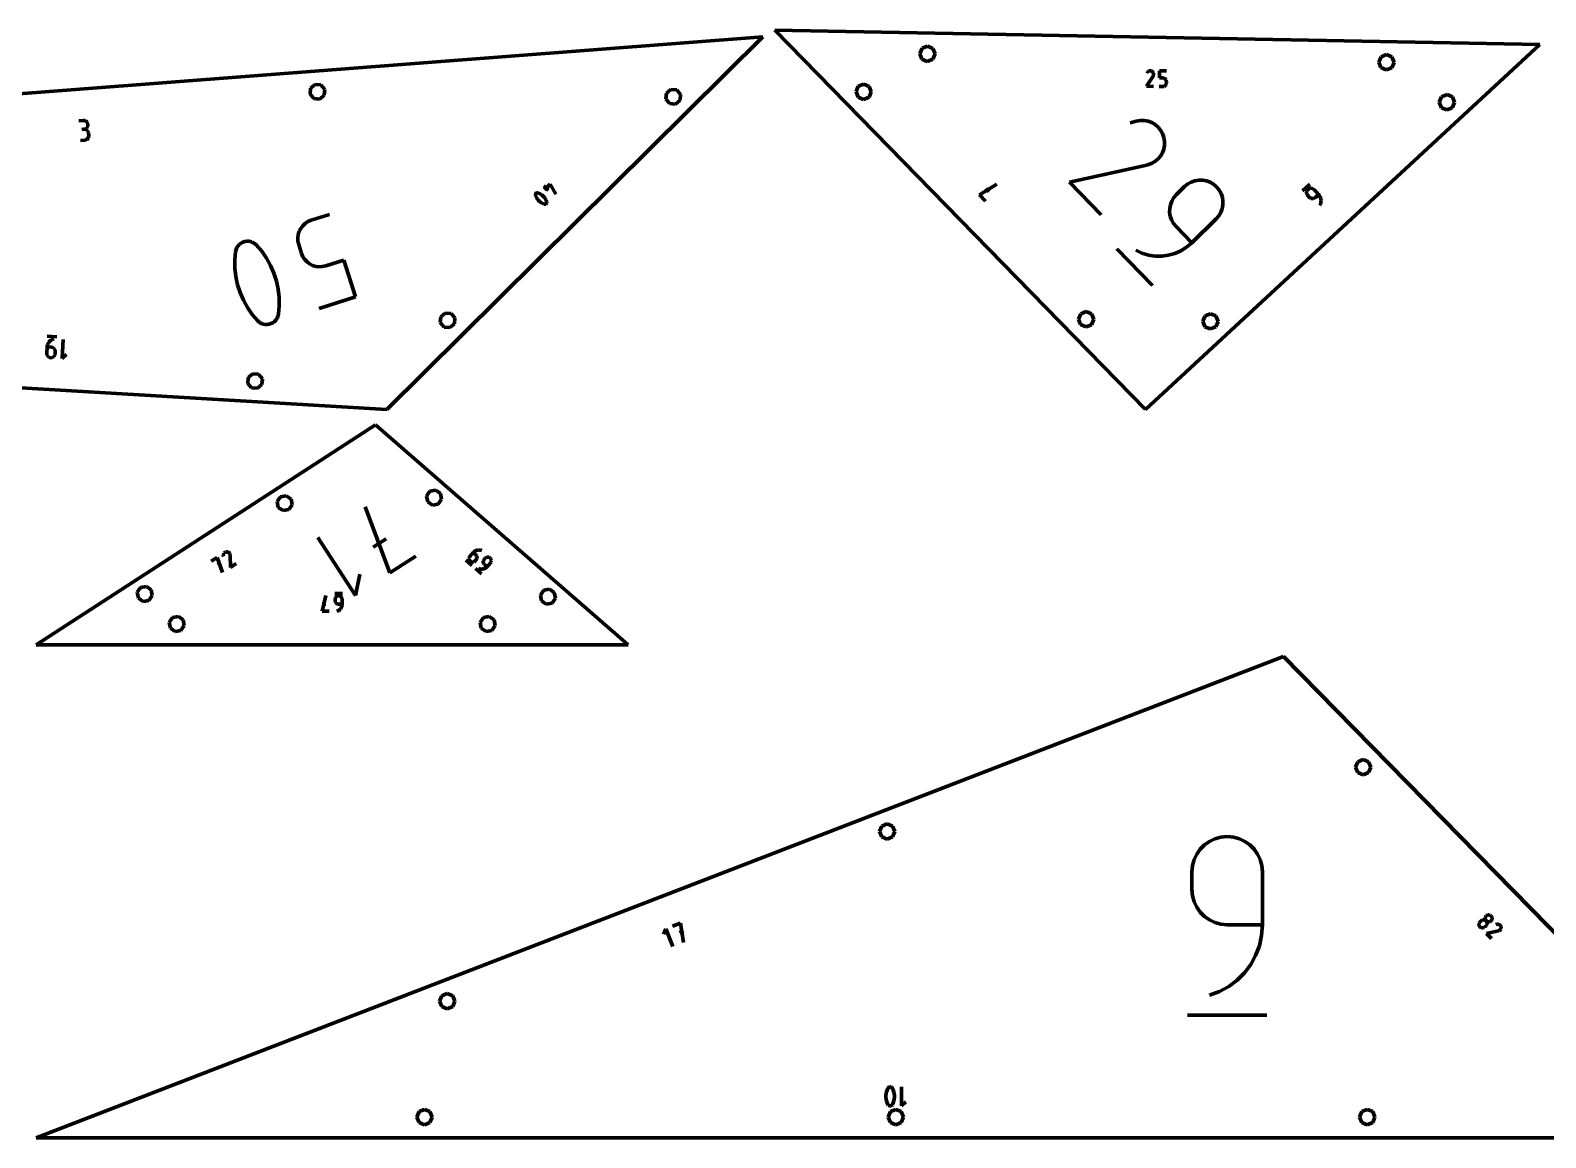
# Model space of a CAD drawing. Header units: inches. Extents: x -100 to 100, y -100 to -26.
# Drawn here: x -77.03 to -60.96, y -75.82 to -64.08 of the extents above; entities that cross this region are included whole.
import ezdxf

# ---------------------------------------------------------------- set-up
doc = ezdxf.new("R2010")
doc.units = ezdxf.units.IN
doc.header["$MEASUREMENT"] = 0
for name, color, linetype, lineweight in [('annotation', 7, 'Continuous', 0), ('boundary', 7, 'Continuous', 0), ('hole', 7, 'Continuous', 0)]:
    doc.layers.add(name, color=color, linetype=linetype, lineweight=lineweight)

msp = doc.modelspace()

# ---------------------------------------------------------------- linework, layer by layer
at = {"layer": 'annotation', "color": 1, "lineweight": 70}
for p, q in [((-65.190166, -64.670602), (-65.119937, -64.562065)), ((-65.182488, -64.522981), (-65.187506, -64.532188)), ((-65.178541, -64.517599), (-65.182488, -64.522981)), ((-65.173843, -64.513132), (-65.178541, -64.517599)), ((-65.168534, -64.509614), (-65.173843, -64.513132)), ((-65.162755, -64.507079), (-65.168534, -64.509614)), ((-65.156648, -64.50556), (-65.162755, -64.507079)), ((-65.150353, -64.505093), (-65.156648, -64.50556)), ((-65.144012, -64.50571), (-65.150353, -64.505093)), ((-65.137765, -64.507446), (-65.144012, -64.50571)), ((-65.131753, -64.510334), (-65.137765, -64.507446)), ((-65.126401, -64.514285), (-65.131753, -64.510334)), ((-65.131753, -64.510334), (-65.131753, -64.510334)), ((-65.121952, -64.518989), (-65.126401, -64.514285)), ((-65.118444, -64.524305), (-65.121952, -64.518989)), ((-65.119937, -64.562065), (-65.119853, -64.561966)), ((-65.119937, -64.562065), (-65.119937, -64.562065)), ((-65.119853, -64.561966), (-65.119773, -64.561865)), ((-65.119773, -64.561865), (-65.119696, -64.561763)), ((-65.119696, -64.561763), (-65.119621, -64.561658)), ((-65.119621, -64.561658), (-65.119548, -64.56155)), ((-65.119548, -64.56155), (-65.119476, -64.561438)), ((-65.119476, -64.561438), (-65.119404, -64.56132)), ((-65.119404, -64.56132), (-65.119333, -64.561197)), ((-65.119333, -64.561197), (-65.119262, -64.561066)), ((-65.119262, -64.561066), (-65.116334, -64.555072)), ((-65.119262, -64.561066), (-65.119262, -64.561066)), ((-65.115915, -64.53009), (-65.118444, -64.524305)), ((-65.116334, -64.555072), (-65.114573, -64.548835)), ((-65.114401, -64.536201), (-65.115915, -64.53009)), ((-65.114573, -64.548835), (-65.113941, -64.542497)), ((-65.113941, -64.542497), (-65.114401, -64.536201)), ((-65.052321, -64.580932), (-65.050954, -64.506925)), ((-65.015417, -64.581613), (-65.052321, -64.580932)), ((-65.050954, -64.506925), (-64.977145, -64.508288)), ((-65.008801, -64.582328), (-65.015417, -64.581613)), ((-65.002593, -64.584151), (-65.008801, -64.582328)), ((-64.996895, -64.586979), (-65.002593, -64.584151)), ((-64.991811, -64.590705), (-64.996895, -64.586979)), ((-64.987443, -64.595226), (-64.991811, -64.590705)), ((-64.983894, -64.600435), (-64.987443, -64.595226)), ((-64.981267, -64.606228), (-64.983894, -64.600435)), ((-64.979666, -64.612501), (-64.981267, -64.606228)), ((-64.979193, -64.619147), (-64.979666, -64.612501)), ((-65.116358, -64.671965), (-65.190166, -64.670602)), ((-65.054024, -64.673115), (-65.017119, -64.673796)), ((-65.017119, -64.673796), (-65.010485, -64.673323)), ((-65.017119, -64.673796), (-65.017119, -64.673796)), ((-65.010485, -64.673323), (-65.004215, -64.671721)), ((-65.004215, -64.671721), (-64.998417, -64.669094)), ((-64.998417, -64.669094), (-64.993197, -64.665543)), ((-64.993197, -64.665543), (-64.988664, -64.661171)), ((-64.988664, -64.661171), (-64.984924, -64.656082)), ((-64.984924, -64.656082), (-64.982084, -64.650377)), ((-64.982084, -64.650377), (-64.980251, -64.644159)), ((-64.980251, -64.644159), (-64.979532, -64.637532)), ((-64.979532, -64.637532), (-64.979193, -64.619147)), ((-64.979193, -64.619147), (-64.979193, -64.619147)), ((-76.468112, -65.033208), (-76.514609, -65.03677)), ((-76.459692, -65.033317), (-76.468112, -65.033208)), ((-76.451658, -65.034877), (-76.459692, -65.033317)), ((-76.444149, -65.037765), (-76.451658, -65.034877)), ((-76.437309, -65.041857), (-76.444149, -65.037765)), ((-76.431277, -65.04703), (-76.437309, -65.041857)), ((-76.426195, -65.053161), (-76.431277, -65.04703)), ((-76.426689, -65.106905), (-76.422602, -65.100055)), ((-76.422204, -65.060128), (-76.426195, -65.053161)), ((-76.422602, -65.100055), (-76.41972, -65.092538)), ((-76.419444, -65.067807), (-76.422204, -65.060128)), ((-76.41972, -65.092538), (-76.418165, -65.084498)), ((-76.418058, -65.076076), (-76.419444, -65.067807)), ((-76.418165, -65.084498), (-76.418058, -65.076076)), ((-76.418058, -65.076076), (-76.418058, -65.076076)), ((-65.298051, -65.03916), (-65.363395, -65.05893)), ((-65.255152, -65.032231), (-65.298051, -65.03916)), ((-65.212949, -65.032982), (-65.255152, -65.032231)), ((-65.172251, -65.040925), (-65.212949, -65.032982)), ((-65.133866, -65.055573), (-65.172251, -65.040925)), ((-65.098605, -65.07644), (-65.133866, -65.055573)), ((-65.067274, -65.103037), (-65.098605, -65.07644)), ((-76.498584, -65.245907), (-76.452087, -65.242344)), ((-76.460987, -65.126201), (-76.484268, -65.127985)), ((-76.484268, -65.127985), (-76.460987, -65.126201)), ((-76.460987, -65.126201), (-76.452681, -65.124809)), ((-76.452566, -65.126311), (-76.460987, -65.126201)), ((-76.460987, -65.126201), (-76.460987, -65.126201)), ((-76.452681, -65.124809), (-76.444978, -65.122042)), ((-76.444532, -65.127871), (-76.452566, -65.126311)), ((-76.452087, -65.242344), (-76.443782, -65.240953)), ((-76.452087, -65.242344), (-76.452087, -65.242344)), ((-76.444978, -65.122042), (-76.437998, -65.118041)), ((-76.437024, -65.130758), (-76.444532, -65.127871)), ((-76.443782, -65.240953), (-76.436079, -65.238188)), ((-76.437998, -65.118041), (-76.431862, -65.112948)), ((-76.430183, -65.13485), (-76.437024, -65.130758)), ((-76.436079, -65.238188), (-76.429098, -65.234192)), ((-76.431862, -65.112948), (-76.426689, -65.106905)), ((-76.424151, -65.140023), (-76.430183, -65.13485)), ((-76.429098, -65.234192), (-76.422961, -65.229107)), ((-76.419069, -65.146155), (-76.424151, -65.140023)), ((-76.422961, -65.229107), (-76.417787, -65.223076)), ((-76.415078, -65.153122), (-76.419069, -65.146155)), ((-76.417787, -65.223076), (-76.413699, -65.216243)), ((-76.412318, -65.160801), (-76.415078, -65.153122)), ((-76.413699, -65.216243), (-76.410815, -65.208748)), ((-76.410932, -65.169069), (-76.412318, -65.160801)), ((-76.409148, -65.19235), (-76.410932, -65.169069)), ((-76.410932, -65.169069), (-76.410932, -65.169069)), ((-76.410815, -65.208748), (-76.409258, -65.200737)), ((-76.409258, -65.200737), (-76.409148, -65.19235)), ((-65.040683, -65.134877), (-65.067274, -65.103037)), ((-65.019641, -65.171474), (-65.040683, -65.134877)), ((-65.004956, -65.212339), (-65.019641, -65.171474)), ((-64.998189, -65.255117), (-65.004956, -65.212339)), ((-65.004956, -65.212339), (-65.004956, -65.212339)), ((-64.999055, -65.297264), (-64.998189, -65.255117)), ((-65.069321, -65.442897), (-65.042685, -65.411598)), ((-65.042685, -65.411598), (-65.021778, -65.376337)), ((-65.021778, -65.376337), (-65.007076, -65.337949)), ((-65.007076, -65.337949), (-64.999055, -65.297264)), ((-66.008219, -65.688711), (-65.186543, -65.506253)), ((-65.186543, -65.506253), (-65.185702, -65.506173)), ((-65.186543, -65.506253), (-65.186543, -65.506253)), ((-65.185702, -65.506173), (-65.184872, -65.506074)), ((-65.184872, -65.506074), (-65.184048, -65.505953)), ((-65.184048, -65.505953), (-65.183221, -65.505811)), ((-65.183221, -65.505811), (-65.182387, -65.505644)), ((-65.182387, -65.505644), (-65.181539, -65.505451)), ((-65.181539, -65.505451), (-65.180671, -65.505232)), ((-65.180671, -65.505232), (-65.179775, -65.504984)), ((-65.179775, -65.504984), (-65.178847, -65.504706)), ((-65.178847, -65.504706), (-65.137878, -65.490284)), ((-65.178847, -65.504706), (-65.178847, -65.504706)), ((-65.137878, -65.490284), (-65.101211, -65.469404)), ((-65.101211, -65.469404), (-65.069321, -65.442897)), ((-71.582401, -65.72494), (-71.534588, -65.773233)), ((-71.576566, -65.767032), (-71.516189, -65.707256)), ((-71.516189, -65.707256), (-71.456579, -65.815693)), ((-66.778939, -65.707953), (-66.961708, -65.821421)), ((-65.672134, -66.032306), (-66.008219, -65.688711)), ((-64.786736, -65.73397), (-64.872756, -65.81811)), ((-64.753116, -65.706513), (-64.786736, -65.73397)), ((-64.7162, -65.686047), (-64.753116, -65.706513)), ((-64.676953, -65.67256), (-64.7162, -65.686047)), ((-64.636342, -65.66604), (-64.676953, -65.67256)), ((-64.595334, -65.666473), (-64.636342, -65.66604)), ((-64.554895, -65.673847), (-64.595334, -65.666473)), ((-64.51599, -65.688149), (-64.554895, -65.673847)), ((-64.479588, -65.709367), (-64.51599, -65.688149)), ((-64.446654, -65.737488), (-64.479588, -65.709367)), ((-64.419205, -65.7711), (-64.446654, -65.737488)), ((-64.446654, -65.737488), (-64.446654, -65.737488)), ((-63.457073, -65.709125), (-63.534137, -65.780442)), ((-71.671214, -65.817848), (-71.671646, -65.821484)), ((-71.671646, -65.821484), (-71.671434, -65.825197)), ((-71.671434, -65.825197), (-71.670539, -65.828909)), ((-71.670178, -65.814365), (-71.671214, -65.817848)), ((-71.670539, -65.828909), (-71.670539, -65.828909)), ((-71.670539, -65.828909), (-71.665021, -65.84286)), ((-71.668578, -65.811113), (-71.670178, -65.814365)), ((-71.666452, -65.808169), (-71.668578, -65.811113)), ((-71.663841, -65.80561), (-71.666452, -65.808169)), ((-71.665021, -65.84286), (-71.658175, -65.856058)), ((-71.660784, -65.803513), (-71.663841, -65.80561)), ((-71.657322, -65.801956), (-71.660784, -65.803513)), ((-71.658175, -65.856058), (-71.65008, -65.868423)), ((-71.655779, -65.801495), (-71.657322, -65.801956)), ((-71.657322, -65.801956), (-71.657322, -65.801956)), ((-71.654221, -65.801151), (-71.655779, -65.801495)), ((-71.652654, -65.800924), (-71.654221, -65.801151)), ((-71.651084, -65.800813), (-71.652654, -65.800924)), ((-71.649514, -65.800817), (-71.651084, -65.800813)), ((-71.65008, -65.868423), (-71.640817, -65.879874)), ((-71.647951, -65.800937), (-71.649514, -65.800817)), ((-71.646401, -65.801172), (-71.647951, -65.800937)), ((-71.644868, -65.801521), (-71.646401, -65.801172)), ((-71.643358, -65.801985), (-71.644868, -65.801521)), ((-71.629463, -65.807683), (-71.643358, -65.801985)), ((-71.643358, -65.801985), (-71.643358, -65.801985)), ((-71.640817, -65.879874), (-71.630464, -65.89033)), ((-71.630464, -65.89033), (-71.619102, -65.899712)), ((-71.616334, -65.814691), (-71.629463, -65.807683)), ((-71.619102, -65.899712), (-71.60681, -65.907939)), ((-71.604051, -65.822929), (-71.616334, -65.814691)), ((-71.592694, -65.832316), (-71.604051, -65.822929)), ((-71.582341, -65.842773), (-71.592694, -65.832316)), ((-71.573073, -65.854218), (-71.582341, -65.842773)), ((-71.564969, -65.866572), (-71.573073, -65.854218)), ((-71.558109, -65.879753), (-71.564969, -65.866572)), ((-71.552573, -65.893682), (-71.558109, -65.879753)), ((-71.551666, -65.897406), (-71.552573, -65.893682)), ((-71.552573, -65.893682), (-71.552573, -65.893682)), ((-71.551874, -65.904769), (-71.551446, -65.901127)), ((-71.551446, -65.901127), (-71.551666, -65.897406)), ((-66.961708, -65.821421), (-66.896409, -65.888179)), ((-66.894856, -65.75603), (-66.862211, -65.789404)), ((-64.92222, -65.887564), (-64.936564, -65.926497)), ((-64.900948, -65.851113), (-64.92222, -65.887564)), ((-64.872756, -65.81811), (-64.900948, -65.851113)), ((-64.872756, -65.81811), (-64.872756, -65.81811)), ((-64.398763, -65.807996), (-64.419205, -65.7711)), ((-64.385314, -65.847217), (-64.398763, -65.807996)), ((-64.378844, -65.887801), (-64.385314, -65.847217)), ((-64.379336, -65.928789), (-64.378844, -65.887801)), ((-63.492353, -65.792505), (-63.492655, -65.800452)), ((-63.492655, -65.800452), (-63.491604, -65.808358)), ((-63.490706, -65.784704), (-63.492353, -65.792505)), ((-63.491604, -65.808358), (-63.489195, -65.816037)), ((-63.48772, -65.777233), (-63.490706, -65.784704)), ((-63.489195, -65.816037), (-63.48542, -65.823303)), ((-63.483401, -65.770281), (-63.48772, -65.777233)), ((-63.48542, -65.823303), (-63.480273, -65.82997)), ((-63.477757, -65.764032), (-63.483401, -65.770281)), ((-63.480273, -65.82997), (-63.464495, -65.84702)), ((-63.471103, -65.758899), (-63.477757, -65.764032)), ((-63.477757, -65.764032), (-63.477757, -65.764032)), ((-63.463844, -65.755138), (-63.471103, -65.758899)), ((-63.464495, -65.84702), (-63.464495, -65.84702)), ((-63.464495, -65.84702), (-63.458249, -65.852664)), ((-63.456167, -65.75274), (-63.463844, -65.755138)), ((-63.458249, -65.852664), (-63.451304, -65.856982)), ((-63.44826, -65.7517), (-63.456167, -65.75274)), ((-63.451304, -65.856982), (-63.443845, -65.859967)), ((-63.440309, -65.75201), (-63.44826, -65.7517)), ((-63.443845, -65.859967), (-63.436056, -65.861612)), ((-63.432503, -65.753664), (-63.440309, -65.75201)), ((-63.436056, -65.861612), (-63.428123, -65.861911)), ((-63.425028, -65.756656), (-63.432503, -65.753664)), ((-63.428123, -65.861911), (-63.42023, -65.860859)), ((-63.418072, -65.760977), (-63.425028, -65.756656)), ((-63.42023, -65.860859), (-63.412562, -65.858448)), ((-63.411821, -65.766623), (-63.418072, -65.760977)), ((-63.412562, -65.858448), (-63.405304, -65.854672)), ((-63.364414, -65.817851), (-63.411821, -65.766623)), ((-63.411821, -65.766623), (-63.411821, -65.766623)), ((-63.405304, -65.854672), (-63.39864, -65.849525)), ((-63.39864, -65.849525), (-63.364414, -65.817851)), ((-63.355531, -65.82897), (-63.364414, -65.817851)), ((-63.34848, -65.841027), (-63.355531, -65.82897)), ((-63.343283, -65.853811), (-63.34848, -65.841027)), ((-63.339964, -65.867114), (-63.343283, -65.853811)), ((-63.341492, -65.908035), (-63.339046, -65.894435)), ((-63.338544, -65.880725), (-63.339964, -65.867114)), ((-63.339046, -65.894435), (-63.338544, -65.880725)), ((-73.857647, -66.029629), (-74.051259, -66.091592)), ((-71.60681, -65.907939), (-71.593667, -65.914931)), ((-71.593667, -65.914931), (-71.579754, -65.920606)), ((-71.579754, -65.920606), (-71.579754, -65.920606)), ((-71.579754, -65.920606), (-71.57824, -65.92107)), ((-71.57824, -65.92107), (-71.576698, -65.92142)), ((-71.576698, -65.92142), (-71.575137, -65.921656)), ((-71.575137, -65.921656), (-71.573566, -65.921777)), ((-71.573566, -65.921777), (-71.571994, -65.921784)), ((-71.571994, -65.921784), (-71.570431, -65.921676)), ((-71.570431, -65.921676), (-71.568886, -65.921453)), ((-71.568886, -65.921453), (-71.567368, -65.921115)), ((-71.567368, -65.921115), (-71.565885, -65.920662)), ((-71.565885, -65.920662), (-71.562382, -65.919105)), ((-71.565885, -65.920662), (-71.565885, -65.920662)), ((-71.562382, -65.919105), (-71.559295, -65.91701)), ((-71.559295, -65.91701), (-71.556661, -65.914451)), ((-71.556661, -65.914451), (-71.554521, -65.911508)), ((-71.554521, -65.911508), (-71.552912, -65.908254)), ((-71.552912, -65.908254), (-71.551874, -65.904769)), ((-64.943973, -65.966946), (-64.944438, -66.007946)), ((-64.944438, -66.007946), (-64.937951, -66.048531)), ((-64.936564, -65.926497), (-64.943973, -65.966946)), ((-64.937951, -66.048531), (-64.924506, -66.087735)), ((-64.450651, -66.077565), (-64.42245, -66.044568)), ((-64.42245, -66.044568), (-64.401154, -66.008133)), ((-64.401154, -66.008133), (-64.386778, -65.96922)), ((-64.386778, -65.96922), (-64.379336, -65.928789)), ((-63.352308, -65.934064), (-63.345906, -65.921314)), ((-63.352308, -65.934064), (-63.352308, -65.934064)), ((-63.345906, -65.921314), (-63.341492, -65.908035)), ((-74.177197, -66.207929), (-74.187662, -66.241103)), ((-74.161324, -66.17709), (-74.177197, -66.207929)), ((-74.140417, -66.149312), (-74.161324, -66.17709)), ((-74.114853, -66.12532), (-74.140417, -66.149312)), ((-74.085008, -66.105838), (-74.114853, -66.12532)), ((-74.051259, -66.091592), (-74.085008, -66.105838)), ((-74.051259, -66.091592), (-74.051259, -66.091592)), ((-64.924506, -66.087735), (-64.904093, -66.124593)), ((-64.904093, -66.124593), (-64.876705, -66.15814)), ((-64.876705, -66.15814), (-64.708663, -66.329937)), ((-64.708663, -66.329937), (-64.450651, -66.077565)), ((-64.450651, -66.077565), (-64.450651, -66.077565)), ((-74.837552, -66.379782), (-74.846495, -66.400155)), ((-74.825383, -66.361564), (-74.837552, -66.379782)), ((-74.81041, -66.345804), (-74.825383, -66.361564)), ((-74.793052, -66.332806), (-74.81041, -66.345804)), ((-74.773731, -66.322875), (-74.793052, -66.332806)), ((-74.752866, -66.316314), (-74.773731, -66.322875)), ((-74.73088, -66.313426), (-74.752866, -66.316314)), ((-74.708192, -66.314516), (-74.73088, -66.313426)), ((-74.708192, -66.314516), (-74.708192, -66.314516)), ((-74.698715, -66.316245), (-74.708192, -66.314516)), ((-74.689476, -66.318637), (-74.698715, -66.316245)), ((-74.680504, -66.321675), (-74.689476, -66.318637)), ((-74.671826, -66.325343), (-74.680504, -66.321675)), ((-74.663469, -66.329625), (-74.671826, -66.325343)), ((-74.655462, -66.334503), (-74.663469, -66.329625)), ((-74.647831, -66.339962), (-74.655462, -66.334503)), ((-74.640605, -66.345985), (-74.647831, -66.339962)), ((-74.633811, -66.352556), (-74.640605, -66.345985)), ((-74.575179, -66.420633), (-74.633811, -66.352556)), ((-74.633811, -66.352556), (-74.633811, -66.352556)), ((-74.187662, -66.241103), (-74.19234, -66.275887)), ((-74.19234, -66.275887), (-74.190858, -66.311557)), ((-74.190858, -66.311557), (-74.182837, -66.347386)), ((-74.182837, -66.347386), (-74.151969, -66.443836)), ((-64.82554, -66.415095), (-64.764545, -66.377155)), ((-64.764545, -66.377155), (-64.708663, -66.329937)), ((-74.851791, -66.422378), (-74.860216, -66.511738)), ((-74.860216, -66.511738), (-74.859517, -66.600686)), ((-74.846495, -66.400155), (-74.851791, -66.422378)), ((-74.851791, -66.422378), (-74.851791, -66.422378)), ((-74.524187, -66.493618), (-74.575179, -66.420633)), ((-74.481041, -66.570868), (-74.524187, -66.493618)), ((-74.151969, -66.443836), (-74.151969, -66.443836)), ((-74.151969, -66.443836), (-74.137703, -66.477649)), ((-74.137703, -66.477649), (-74.11822, -66.507507)), ((-74.11822, -66.507507), (-74.094241, -66.533048)), ((-74.094241, -66.533048), (-74.066491, -66.553906)), ((-73.896481, -66.575211), (-73.70287, -66.513247)), ((-73.70287, -66.513247), (-73.57861, -66.901509)), ((-65.506047, -66.39555), (-65.127679, -66.782373)), ((-65.304392, -66.408253), (-65.304392, -66.408253)), ((-65.304392, -66.408253), (-65.238029, -66.439474)), ((-65.238029, -66.439474), (-65.169174, -66.460363)), ((-65.169174, -66.460363), (-65.098913, -66.47107)), ((-65.098913, -66.47107), (-65.028333, -66.471746)), ((-65.028333, -66.471746), (-64.95852, -66.462542)), ((-64.95852, -66.462542), (-64.89056, -66.443608)), ((-64.89056, -66.443608), (-64.82554, -66.415095)), ((-74.859517, -66.600686), (-74.8499, -66.688577)), ((-74.8499, -66.688577), (-74.831572, -66.774766)), ((-74.445948, -66.651737), (-74.481041, -66.570868)), ((-74.419115, -66.73558), (-74.445948, -66.651737)), ((-74.066491, -66.553906), (-74.035692, -66.569718)), ((-74.035692, -66.569718), (-74.002568, -66.580118)), ((-74.002568, -66.580118), (-73.967843, -66.584744)), ((-73.967843, -66.584744), (-73.93224, -66.583229)), ((-73.93224, -66.583229), (-73.896481, -66.575211)), ((-74.831572, -66.774766), (-74.804739, -66.858609)), ((-74.804739, -66.858609), (-74.769607, -66.939461)), ((-74.400748, -66.821753), (-74.419115, -66.73558)), ((-74.391053, -66.90961), (-74.400748, -66.821753)), ((-74.769607, -66.939461), (-74.726383, -67.016677)), ((-74.726383, -67.016677), (-74.675273, -67.089612)), ((-74.398504, -67.087798), (-74.390236, -66.998507)), ((-74.390236, -66.998507), (-74.391053, -66.90961)), ((-73.57861, -66.901509), (-73.965833, -67.025436)), ((-74.675273, -67.089612), (-74.616484, -67.157621)), ((-74.616484, -67.157621), (-74.616484, -67.157621)), ((-74.616484, -67.157621), (-74.609669, -67.164202)), ((-74.609669, -67.164202), (-74.602395, -67.170252)), ((-74.602395, -67.170252), (-74.594711, -67.175743)), ((-74.594711, -67.175743), (-74.586663, -67.180652)), ((-74.586663, -67.180652), (-74.578302, -67.184951)), ((-74.578302, -67.184951), (-74.569675, -67.188616)), ((-74.569675, -67.188616), (-74.56083, -67.19162)), ((-74.497632, -67.193949), (-74.47665, -67.187454)), ((-74.47665, -67.187454), (-74.45725, -67.177563)), ((-74.45725, -67.177563), (-74.439846, -67.164582)), ((-74.439846, -67.164582), (-74.424855, -67.148811)), ((-74.424855, -67.148811), (-74.412691, -67.130555)), ((-74.412691, -67.130555), (-74.403769, -67.110116)), ((-74.403769, -67.110116), (-74.398504, -67.087798)), ((-74.398504, -67.087798), (-74.398504, -67.087798)), ((-76.749608, -67.325738), (-76.850254, -67.319781)), ((-76.779014, -67.349247), (-76.792079, -67.353254)), ((-76.779014, -67.349247), (-76.779014, -67.349247)), ((-74.56083, -67.19162), (-74.551817, -67.193938)), ((-74.551817, -67.193938), (-74.542683, -67.195545)), ((-74.542683, -67.195545), (-74.542683, -67.195545)), ((-74.542683, -67.195545), (-74.519782, -67.196747)), ((-74.519782, -67.196747), (-74.497632, -67.193949)), ((-76.851373, -67.434677), (-76.855346, -67.501808)), ((-76.855346, -67.501808), (-76.855346, -67.501808)), ((-76.855346, -67.501808), (-76.855102, -67.509892)), ((-76.855102, -67.509892), (-76.853475, -67.517585)), ((-76.84958, -67.421163), (-76.851373, -67.434677)), ((-76.806673, -67.437322), (-76.851373, -67.434677)), ((-76.84592, -67.408289), (-76.84958, -67.421163)), ((-76.840523, -67.396212), (-76.84592, -67.408289)), ((-76.833521, -67.385087), (-76.840523, -67.396212)), ((-76.825045, -67.375072), (-76.833521, -67.385087)), ((-76.815225, -67.366323), (-76.825045, -67.375072)), ((-76.804193, -67.358998), (-76.815225, -67.366323)), ((-76.798694, -67.438518), (-76.806673, -67.437322)), ((-76.792079, -67.353254), (-76.804193, -67.358998)), ((-76.791261, -67.441045), (-76.798694, -67.438518)), ((-76.784495, -67.444768), (-76.791261, -67.441045)), ((-76.778516, -67.449553), (-76.784495, -67.444768)), ((-76.773444, -67.455267), (-76.778516, -67.449553)), ((-76.769399, -67.461774), (-76.773444, -67.455267)), ((-76.7665, -67.468941), (-76.769399, -67.461774)), ((-76.767145, -67.515097), (-76.765947, -67.507099)), ((-76.764868, -67.476634), (-76.7665, -67.468941)), ((-76.765947, -67.507099), (-76.764623, -67.484717)), ((-76.764623, -67.484717), (-76.764868, -67.476634)), ((-76.764623, -67.484717), (-76.764623, -67.484717)), ((-76.681218, -67.355035), (-76.693131, -67.556327)), ((-76.853475, -67.517585), (-76.850583, -67.524753)), ((-76.850583, -67.524753), (-76.846545, -67.531262)), ((-76.846545, -67.531262), (-76.841479, -67.536977)), ((-76.841479, -67.536977), (-76.835502, -67.541765)), ((-76.835502, -67.541765), (-76.828734, -67.54549)), ((-76.828734, -67.54549), (-76.821292, -67.548018)), ((-76.821292, -67.548018), (-76.813296, -67.549216)), ((-76.813296, -67.549216), (-76.80523, -67.548969)), ((-76.813296, -67.549216), (-76.813296, -67.549216)), ((-76.80523, -67.548969), (-76.797551, -67.547335)), ((-76.797551, -67.547335), (-76.790393, -67.544434)), ((-76.790393, -67.544434), (-76.783892, -67.540385)), ((-76.783892, -67.540385), (-76.778181, -67.535308)), ((-76.778181, -67.535308), (-76.773397, -67.529321)), ((-76.773397, -67.529321), (-76.769673, -67.522545)), ((-76.769673, -67.522545), (-76.767145, -67.515097)), ((-76.693131, -67.556327), (-76.645732, -67.514213)), ((-73.476195, -69.128247), (-73.214484, -69.831064)), ((-73.97971, -69.454706), (-73.581437, -70.068982)), ((-73.391841, -69.557517), (-73.255279, -69.468976)), ((-72.314436, -69.59911), (-72.323321, -69.605691)), ((-72.30482, -69.593927), (-72.314436, -69.59911)), ((-72.294635, -69.590177), (-72.30482, -69.593927)), ((-72.284045, -69.587895), (-72.294635, -69.590177)), ((-72.273212, -69.587117), (-72.284045, -69.587895)), ((-72.2623, -69.587879), (-72.273212, -69.587117)), ((-72.251472, -69.590216), (-72.2623, -69.587879)), ((-72.240891, -69.594164), (-72.251472, -69.590216)), ((-72.240891, -69.594164), (-72.240891, -69.594164)), ((-75.049214, -69.666282), (-75.111207, -69.706476)), ((-74.98982, -69.825783), (-75.049214, -69.666282)), ((-75.008964, -69.728362), (-75.039956, -69.748456)), ((-74.982458, -69.63852), (-74.982719, -69.645187)), ((-74.982719, -69.645187), (-74.981728, -69.655621)), ((-74.981064, -69.632192), (-74.982458, -69.63852)), ((-74.978632, -69.626309), (-74.981064, -69.632192)), ((-74.975262, -69.620977), (-74.978632, -69.626309)), ((-74.971051, -69.616304), (-74.975262, -69.620977)), ((-74.966097, -69.612397), (-74.971051, -69.616304)), ((-74.960498, -69.609362), (-74.966097, -69.612397)), ((-74.954352, -69.607307), (-74.960498, -69.609362)), ((-74.947756, -69.606338), (-74.954352, -69.607307)), ((-74.941113, -69.606619), (-74.947756, -69.606338)), ((-74.947756, -69.606338), (-74.947756, -69.606338)), ((-74.934796, -69.608029), (-74.941113, -69.606619)), ((-74.928917, -69.610472), (-74.934796, -69.608029)), ((-74.923587, -69.61385), (-74.928917, -69.610472)), ((-74.918915, -69.618067), (-74.923587, -69.61385)), ((-74.915014, -69.623026), (-74.918915, -69.618067)), ((-74.911994, -69.62863), (-74.915014, -69.623026)), ((-74.909965, -69.634782), (-74.911994, -69.62863)), ((-74.909039, -69.641386), (-74.909965, -69.634782)), ((-74.90904, -69.642591), (-74.909026, -69.642462)), ((-74.906535, -69.771786), (-74.90904, -69.642591)), ((-74.90904, -69.642591), (-74.90904, -69.642591)), ((-74.909025, -69.641534), (-74.909039, -69.641386)), ((-74.909039, -69.641386), (-74.909039, -69.641386)), ((-74.909026, -69.642462), (-74.909016, -69.642334)), ((-74.909015, -69.641676), (-74.909025, -69.641534)), ((-74.909016, -69.642334), (-74.909009, -69.642206)), ((-74.909008, -69.641814), (-74.909015, -69.641676)), ((-74.909009, -69.642206), (-74.909005, -69.642078)), ((-74.909005, -69.641947), (-74.909008, -69.641814)), ((-74.909005, -69.642078), (-74.909005, -69.641947)), ((-74.844621, -69.731643), (-74.906535, -69.771786)), ((-73.214484, -69.831064), (-72.941322, -69.653956)), ((-72.408948, -69.695855), (-72.34623, -69.750401)), ((-72.375999, -69.672709), (-72.376633, -69.678994)), ((-72.376633, -69.678994), (-72.376197, -69.685277)), ((-72.376197, -69.685277), (-72.374702, -69.691411)), ((-72.374285, -69.66657), (-72.375999, -69.672709)), ((-72.374702, -69.691411), (-72.372158, -69.697247)), ((-72.371479, -69.660726), (-72.374285, -69.66657)), ((-72.372158, -69.697247), (-72.368577, -69.702638)), ((-72.367571, -69.655324), (-72.371479, -69.660726)), ((-72.368577, -69.702638), (-72.363969, -69.707435)), ((-72.331312, -69.613633), (-72.367571, -69.655324)), ((-72.367571, -69.655324), (-72.367571, -69.655324)), ((-72.363969, -69.707435), (-72.363969, -69.707435)), ((-72.363969, -69.707435), (-72.358568, -69.711343)), ((-72.358568, -69.711343), (-72.352727, -69.714147)), ((-72.352727, -69.714147), (-72.346593, -69.715858)), ((-72.346593, -69.715858), (-72.340312, -69.716486)), ((-72.340312, -69.716486), (-72.334032, -69.716044)), ((-72.334032, -69.716044), (-72.3279, -69.714541)), ((-72.323321, -69.605691), (-72.331312, -69.613633)), ((-72.303457, -69.637858), (-72.331312, -69.613633)), ((-72.3279, -69.714541), (-72.322063, -69.711988)), ((-72.322063, -69.711988), (-72.316668, -69.708395)), ((-72.316668, -69.708395), (-72.311862, -69.703775)), ((-72.311862, -69.703775), (-72.299794, -69.689898)), ((-72.298836, -69.642662), (-72.303457, -69.637858)), ((-72.299794, -69.689898), (-72.295886, -69.6845)), ((-72.299794, -69.689898), (-72.299794, -69.689898)), ((-72.295244, -69.648051), (-72.298836, -69.642662)), ((-72.295886, -69.6845), (-72.293083, -69.678665)), ((-72.29269, -69.65388), (-72.295244, -69.648051)), ((-72.293083, -69.678665), (-72.291372, -69.67254)), ((-72.291186, -69.660001), (-72.29269, -69.65388)), ((-72.291372, -69.67254), (-72.290743, -69.66627)), ((-72.290743, -69.66627), (-72.291186, -69.660001)), ((-72.22481, -69.706353), (-72.225444, -69.712638)), ((-72.225444, -69.712638), (-72.225008, -69.718921)), ((-72.225008, -69.718921), (-72.223512, -69.725055)), ((-72.223095, -69.700214), (-72.22481, -69.706353)), ((-72.223512, -69.725055), (-72.220969, -69.730891)), ((-72.220289, -69.69437), (-72.223095, -69.700214)), ((-72.220969, -69.730891), (-72.217387, -69.736282)), ((-72.216381, -69.688968), (-72.220289, -69.69437)), ((-72.217387, -69.736282), (-72.212779, -69.741079)), ((-72.204251, -69.675021), (-72.216381, -69.688968)), ((-72.216381, -69.688968), (-72.216381, -69.688968)), ((-72.212779, -69.741079), (-72.184924, -69.765304)), ((-72.199443, -69.670401), (-72.204251, -69.675021)), ((-72.194044, -69.666811), (-72.199443, -69.670401)), ((-72.188202, -69.664261), (-72.194044, -69.666811)), ((-72.182065, -69.66276), (-72.188202, -69.664261)), ((-72.184924, -69.765304), (-72.148542, -69.723472)), ((-72.17578, -69.662319), (-72.182065, -69.66276)), ((-72.169498, -69.662948), (-72.17578, -69.662319)), ((-72.163364, -69.664656), (-72.169498, -69.662948)), ((-72.157528, -69.667454), (-72.163364, -69.664656)), ((-72.152137, -69.671353), (-72.157528, -69.667454)), ((-72.147519, -69.676159), (-72.152137, -69.671353)), ((-72.152137, -69.671353), (-72.152137, -69.671353)), ((-72.148542, -69.723472), (-72.144632, -69.718071)), ((-72.148542, -69.723472), (-72.148542, -69.723472)), ((-72.143932, -69.681556), (-72.147519, -69.676159)), ((-72.144632, -69.718071), (-72.141823, -69.712228)), ((-72.141388, -69.687394), (-72.143932, -69.681556)), ((-72.141823, -69.712228), (-72.140103, -69.706093)), ((-72.139895, -69.693528), (-72.141388, -69.687394)), ((-72.140103, -69.706093), (-72.139464, -69.69981)), ((-72.139464, -69.69981), (-72.139895, -69.693528)), ((-73.581437, -70.068982), (-73.533442, -69.843841)), ((-72.306201, -69.785215), (-72.243483, -69.839761)), ((-72.275168, -69.784665), (-72.275168, -69.784665)), ((-72.275168, -69.784665), (-72.264621, -69.788625)), ((-72.264621, -69.788625), (-72.25382, -69.790971)), ((-72.25382, -69.790971), (-72.24293, -69.791741)), ((-72.24293, -69.791741), (-72.232115, -69.790972)), ((-72.232115, -69.790972), (-72.22154, -69.788699)), ((-72.22154, -69.788699), (-72.211369, -69.784959)), ((-72.211369, -69.784959), (-72.201766, -69.779789)), ((-72.201766, -69.779789), (-72.192896, -69.773225)), ((-72.192896, -69.773225), (-72.184924, -69.765304)), ((-73.89531, -70.071085), (-73.932248, -70.237249)), ((-73.717635, -70.050311), (-73.800717, -70.050313)), ((-73.782934, -70.079774), (-73.78738, -70.084227)), ((-73.777784, -70.076128), (-73.782934, -70.079774)), ((-73.772035, -70.073395), (-73.777784, -70.076128)), ((-73.765791, -70.071678), (-73.772035, -70.073395)), ((-73.759154, -70.071083), (-73.765791, -70.071678)), ((-73.752532, -70.071678), (-73.759154, -70.071083)), ((-73.759154, -70.071083), (-73.759154, -70.071083)), ((-73.746295, -70.073394), (-73.752532, -70.071678)), ((-73.740548, -70.076128), (-73.746295, -70.073394)), ((-73.735397, -70.079773), (-73.740548, -70.076128)), ((-73.730946, -70.084226), (-73.735397, -70.079773)), ((-73.932249, -70.163254), (-73.895309, -70.163253)), ((-73.932248, -70.237249), (-73.858357, -70.237248)), ((-73.795459, -70.101386), (-73.796053, -70.108024)), ((-73.796053, -70.108024), (-73.796052, -70.126405)), ((-73.796052, -70.126405), (-73.796052, -70.126405)), ((-73.796052, -70.126405), (-73.795458, -70.13304)), ((-73.793746, -70.095137), (-73.795459, -70.101386)), ((-73.795458, -70.13304), (-73.793745, -70.139279)), ((-73.791018, -70.089383), (-73.793746, -70.095137)), ((-73.793745, -70.139279), (-73.791017, -70.145021)), ((-73.78738, -70.084227), (-73.791018, -70.089383)), ((-73.791017, -70.145021), (-73.787378, -70.150162)), ((-73.787378, -70.150162), (-73.782932, -70.1546)), ((-73.782932, -70.1546), (-73.777783, -70.15823)), ((-73.777783, -70.15823), (-73.772034, -70.160951)), ((-73.777679, -70.237247), (-73.767109, -70.233283)), ((-73.777679, -70.237247), (-73.777679, -70.237247)), ((-73.772034, -70.160951), (-73.765789, -70.162659)), ((-73.767109, -70.233283), (-73.757409, -70.227943)), ((-73.765789, -70.162659), (-73.759153, -70.163251)), ((-73.759153, -70.163251), (-73.722254, -70.163251)), ((-73.757409, -70.227943), (-73.74868, -70.22136)), ((-73.74868, -70.22136), (-73.74102, -70.213667)), ((-73.74102, -70.213667), (-73.73453, -70.205)), ((-73.73453, -70.205), (-73.729308, -70.19549)), ((-73.727302, -70.089382), (-73.730946, -70.084226)), ((-73.729308, -70.19549), (-73.725456, -70.185273)), ((-73.724568, -70.095136), (-73.727302, -70.089382)), ((-73.725456, -70.185273), (-73.723071, -70.174482)), ((-73.722851, -70.101385), (-73.724568, -70.095136)), ((-73.723071, -70.174482), (-73.722254, -70.163251)), ((-73.722255, -70.108022), (-73.722851, -70.101385)), ((-73.722254, -70.163251), (-73.722255, -70.108022)), ((-73.722255, -70.108022), (-73.722255, -70.108022)), ((-64.46428, -72.649692), (-64.522452, -72.677375)), ((-64.401142, -72.632306), (-64.46428, -72.649692)), ((-64.334104, -72.626275), (-64.401142, -72.632306)), ((-64.266927, -72.632306), (-64.334104, -72.626275)), ((-64.334104, -72.626275), (-64.334104, -72.626275)), ((-64.203716, -72.649692), (-64.266927, -72.632306)), ((-64.145521, -72.677375), (-64.203716, -72.649692)), ((-64.656535, -72.811595), (-64.684204, -72.869859)), ((-64.619644, -72.759386), (-64.656535, -72.811595)), ((-64.574595, -72.714293), (-64.619644, -72.759386)), ((-64.522452, -72.677375), (-64.574595, -72.714293)), ((-64.093396, -72.714293), (-64.145521, -72.677375)), ((-64.04839, -72.759386), (-64.093396, -72.714293)), ((-64.011555, -72.811595), (-64.04839, -72.759386)), ((-63.983943, -72.869859), (-64.011555, -72.811595)), ((-64.701586, -72.933119), (-64.707616, -73.000314)), ((-64.684204, -72.869859), (-64.701586, -72.933119)), ((-63.966605, -72.933119), (-63.983943, -72.869859)), ((-63.960592, -73.000314), (-63.966605, -72.933119)), ((-64.707616, -73.000314), (-64.707616, -73.187334)), ((-63.960592, -73.561268), (-63.960592, -73.000314)), ((-63.960592, -73.000314), (-63.960592, -73.000314)), ((-64.707616, -73.187334), (-64.707616, -73.187334)), ((-64.707616, -73.187334), (-64.701586, -73.254525)), ((-64.701586, -73.254525), (-64.684204, -73.317775)), ((-64.684204, -73.317775), (-64.656535, -73.376026)), ((-64.656535, -73.376026), (-64.619644, -73.428218)), ((-64.619644, -73.428218), (-64.574595, -73.473294)), ((-61.569873, -73.457824), (-61.575884, -73.459895)), ((-61.563648, -73.45682), (-61.569873, -73.457824)), ((-61.557356, -73.456881), (-61.563648, -73.45682)), ((-61.551147, -73.458006), (-61.557356, -73.456881)), ((-61.545169, -73.460194), (-61.551147, -73.458006)), ((-70.287659, -73.603806), (-70.313334, -73.661743)), ((-70.215135, -73.791839), (-70.287659, -73.603806)), ((-70.133542, -73.544363), (-70.217159, -73.576614)), ((-70.10282, -73.748519), (-70.133542, -73.544363)), ((-64.574595, -73.473294), (-64.522452, -73.510195)), ((-64.522452, -73.510195), (-64.46428, -73.537863)), ((-64.46428, -73.537863), (-64.401142, -73.55524)), ((-64.401142, -73.55524), (-64.334104, -73.561268)), ((-64.334104, -73.561268), (-63.960592, -73.561268)), ((-63.968862, -73.674675), (-63.960592, -73.561268)), ((-61.663405, -73.554748), (-61.663454, -73.561035)), ((-61.663454, -73.561035), (-61.662436, -73.567256)), ((-61.662288, -73.548544), (-61.663405, -73.554748)), ((-61.662436, -73.567256), (-61.660351, -73.573265)), ((-61.660105, -73.542569), (-61.662288, -73.548544)), ((-61.660351, -73.573265), (-61.6572, -73.578915)), ((-61.656854, -73.536971), (-61.660105, -73.542569)), ((-61.6572, -73.578915), (-61.652982, -73.584057)), ((-61.652535, -73.531897), (-61.656854, -73.536971)), ((-61.652982, -73.584057), (-61.652982, -73.584057)), ((-61.652982, -73.584057), (-61.647918, -73.58837)), ((-61.639413, -73.519016), (-61.652535, -73.531897)), ((-61.652535, -73.531897), (-61.652535, -73.531897)), ((-61.647918, -73.58837), (-61.642328, -73.591626)), ((-61.642328, -73.591626), (-61.636359, -73.593822)), ((-61.634259, -73.514791), (-61.639413, -73.519016)), ((-61.636359, -73.593822), (-61.630158, -73.594955)), ((-61.628597, -73.511639), (-61.634259, -73.514791)), ((-61.630158, -73.594955), (-61.623871, -73.595022)), ((-61.622575, -73.509557), (-61.628597, -73.511639)), ((-61.623871, -73.595022), (-61.617647, -73.594021)), ((-61.616341, -73.508545), (-61.622575, -73.509557)), ((-61.617647, -73.594021), (-61.611633, -73.591949)), ((-61.610043, -73.5086), (-61.616341, -73.508545)), ((-61.611633, -73.591949), (-61.605975, -73.588802)), ((-61.603831, -73.509722), (-61.610043, -73.5086)), ((-61.605975, -73.588802), (-61.600822, -73.584578)), ((-61.597852, -73.511908), (-61.603831, -73.509722)), ((-61.600822, -73.584578), (-61.5877, -73.571697)), ((-61.592254, -73.515159), (-61.597852, -73.511908)), ((-61.597565, -73.490119), (-61.597627, -73.496418)), ((-61.597627, -73.496418), (-61.596621, -73.502651)), ((-61.596437, -73.483903), (-61.597565, -73.490119)), ((-61.596621, -73.502651), (-61.594546, -73.508669)), ((-61.594244, -73.477919), (-61.596437, -73.483903)), ((-61.594546, -73.508669), (-61.591401, -73.514325)), ((-61.590986, -73.472314), (-61.594244, -73.477919)), ((-61.587186, -73.519471), (-61.592254, -73.515159)), ((-61.591401, -73.514325), (-61.587186, -73.519471)), ((-61.586664, -73.467237), (-61.590986, -73.472314)), ((-61.5877, -73.571697), (-61.583378, -73.566621)), ((-61.5877, -73.571697), (-61.5877, -73.571697)), ((-61.582968, -73.524618), (-61.587186, -73.519471)), ((-61.587186, -73.519471), (-61.587186, -73.519471)), ((-61.587186, -73.519471), (-61.587186, -73.519471)), ((-61.587186, -73.519471), (-61.58212, -73.523781)), ((-61.581531, -73.463032), (-61.586664, -73.467237)), ((-61.586664, -73.467237), (-61.586664, -73.467237)), ((-61.583378, -73.566621), (-61.580121, -73.561017)), ((-61.579822, -73.530274), (-61.582968, -73.524618)), ((-61.58212, -73.523781), (-61.576523, -73.52703)), ((-61.575884, -73.459895), (-61.581531, -73.463032)), ((-61.580121, -73.561017), (-61.577927, -73.555034)), ((-61.577746, -73.536292), (-61.579822, -73.530274)), ((-61.577927, -73.555034), (-61.5768, -73.54882)), ((-61.576739, -73.542524), (-61.577746, -73.536292)), ((-61.5768, -73.54882), (-61.576739, -73.542524)), ((-61.576523, -73.52703), (-61.570544, -73.529216)), ((-61.570544, -73.529216), (-61.56433, -73.530337)), ((-61.56433, -73.530337), (-61.558032, -73.530393)), ((-61.558032, -73.530393), (-61.551796, -73.52938)), ((-61.551796, -73.52938), (-61.545772, -73.527298)), ((-61.545772, -73.527298), (-61.540107, -73.524145)), ((-61.539572, -73.463445), (-61.545169, -73.460194)), ((-61.540107, -73.524145), (-61.534951, -73.519918)), ((-61.534504, -73.467757), (-61.539572, -73.463445)), ((-61.534951, -73.519918), (-61.530652, -73.514863)), ((-61.534951, -73.519918), (-61.534951, -73.519918)), ((-61.530287, -73.472904), (-61.534504, -73.467757)), ((-61.534504, -73.467757), (-61.534504, -73.467757)), ((-61.530652, -73.514863), (-61.52741, -73.509276)), ((-61.52714, -73.478561), (-61.530287, -73.472904)), ((-61.52741, -73.509276), (-61.525229, -73.503305)), ((-61.525063, -73.484578), (-61.52714, -73.478561)), ((-61.525229, -73.503305), (-61.52411, -73.497099)), ((-61.524054, -73.490807), (-61.525063, -73.484578)), ((-61.52411, -73.497099), (-61.524054, -73.490807)), ((-61.474551, -73.554928), (-61.484581, -73.557982)), ((-61.467963, -73.553852), (-61.474551, -73.554928)), ((-61.461481, -73.553956), (-61.467963, -73.553852)), ((-61.455228, -73.555165), (-61.461481, -73.553956)), ((-61.449329, -73.557404), (-61.455228, -73.555165)), ((-61.443907, -73.560599), (-61.449329, -73.557404)), ((-61.4442, -73.620956), (-61.43931, -73.616876)), ((-61.439088, -73.564676), (-61.443907, -73.560599)), ((-61.43931, -73.616876), (-61.435227, -73.612061)), ((-61.434995, -73.569559), (-61.439088, -73.564676)), ((-61.435227, -73.612061), (-61.432026, -73.60664)), ((-61.431753, -73.575174), (-61.434995, -73.569559)), ((-61.432026, -73.60664), (-61.429778, -73.60074)), ((-61.429487, -73.581447), (-61.431753, -73.575174)), ((-61.429778, -73.60074), (-61.428557, -73.594489)), ((-61.428436, -73.588015), (-61.429487, -73.581447)), ((-61.429487, -73.581447), (-61.429487, -73.581447)), ((-61.428557, -73.594489), (-61.428436, -73.588015)), ((-70.101246, -73.628097), (-70.143048, -73.64422)), ((-63.992995, -73.783679), (-63.968862, -73.674675)), ((-61.583449, -73.654887), (-61.457297, -73.626639)), ((-61.531736, -73.707568), (-61.583449, -73.654887)), ((-61.457297, -73.626639), (-61.457167, -73.626626)), ((-61.457297, -73.626639), (-61.457297, -73.626639)), ((-61.457167, -73.626626), (-61.45704, -73.626611)), ((-61.45704, -73.626611), (-61.456913, -73.626592)), ((-61.456913, -73.626592), (-61.456787, -73.62657)), ((-61.456787, -73.62657), (-61.456659, -73.626544)), ((-61.456659, -73.626544), (-61.456528, -73.626514)), ((-61.456528, -73.626514), (-61.456395, -73.626481)), ((-61.456395, -73.626481), (-61.456258, -73.626442)), ((-61.456258, -73.626442), (-61.456115, -73.626399)), ((-61.456115, -73.626399), (-61.449826, -73.624173)), ((-61.456115, -73.626399), (-61.456115, -73.626399)), ((-61.449826, -73.624173), (-61.4442, -73.620956)), ((-64.084802, -73.982998), (-64.03198, -73.886911)), ((-64.03198, -73.886911), (-63.992995, -73.783679)), ((-64.227907, -74.148256), (-64.150449, -74.07057)), ((-64.150449, -74.07057), (-64.084802, -73.982998)), ((-64.414205, -74.268488), (-64.316163, -74.214686)), ((-64.316163, -74.214686), (-64.227907, -74.148256)), ((-64.521018, -74.308292), (-64.414205, -74.268488)), ((-64.521018, -74.308292), (-64.521018, -74.308292)), ((-64.754292, -74.518544), (-63.913283, -74.518544)), ((-67.951345, -75.352453), (-67.953291, -75.371801)), ((-67.953291, -75.371801), (-67.953291, -75.391229)), ((-67.947454, -75.333332), (-67.951345, -75.352453)), ((-67.941618, -75.31459), (-67.947454, -75.333332)), ((-67.933836, -75.296375), (-67.941618, -75.31459)), ((-67.931228, -75.29206), (-67.933836, -75.296375)), ((-67.933836, -75.296375), (-67.933836, -75.296375)), ((-67.927978, -75.28838), (-67.931228, -75.29206)), ((-67.924195, -75.285369), (-67.927978, -75.28838)), ((-67.919988, -75.283064), (-67.924195, -75.285369)), ((-67.915465, -75.2815), (-67.919988, -75.283064)), ((-67.910736, -75.280712), (-67.915465, -75.2815)), ((-67.905909, -75.280736), (-67.910736, -75.280712)), ((-67.901094, -75.281608), (-67.905909, -75.280736)), ((-67.896398, -75.283363), (-67.901094, -75.281608)), ((-67.896398, -75.283363), (-67.896398, -75.283363)), ((-67.894523, -75.284364), (-67.896398, -75.283363)), ((-67.892742, -75.285489), (-67.894523, -75.284364)), ((-67.89106, -75.286731), (-67.892742, -75.285489)), ((-67.889483, -75.288085), (-67.89106, -75.286731)), ((-67.888015, -75.289547), (-67.889483, -75.288085)), ((-67.88666, -75.291111), (-67.888015, -75.289547)), ((-67.885423, -75.292772), (-67.88666, -75.291111)), ((-67.88431, -75.294524), (-67.885423, -75.292772)), ((-67.883324, -75.296362), (-67.88431, -75.294524)), ((-67.875579, -75.314615), (-67.883324, -75.296362)), ((-67.883324, -75.296362), (-67.883324, -75.296362)), ((-67.869771, -75.333385), (-67.875579, -75.314615)), ((-67.865899, -75.352524), (-67.869771, -75.333385)), ((-67.863963, -75.371882), (-67.865899, -75.352524)), ((-67.863963, -75.39131), (-67.863963, -75.371882)), ((-67.788195, -75.280699), (-67.788195, -75.482724)), ((-67.953291, -75.391229), (-67.951345, -75.410586)), ((-67.951345, -75.410586), (-67.947454, -75.429723)), ((-67.947454, -75.429723), (-67.941618, -75.44849)), ((-67.941618, -75.44849), (-67.933836, -75.466739)), ((-67.933836, -75.466739), (-67.933836, -75.466739)), ((-67.933836, -75.466739), (-67.932847, -75.468581)), ((-67.932847, -75.468581), (-67.931725, -75.470342)), ((-67.931725, -75.470342), (-67.930479, -75.472013)), ((-67.930479, -75.472013), (-67.929118, -75.473586)), ((-67.929118, -75.473586), (-67.927649, -75.475052)), ((-67.927649, -75.475052), (-67.926083, -75.476403)), ((-67.926083, -75.476403), (-67.924426, -75.477629)), ((-67.924426, -75.477629), (-67.922687, -75.478723)), ((-67.922687, -75.478723), (-67.920875, -75.479675)), ((-67.920875, -75.479675), (-67.920875, -75.479675)), ((-67.920875, -75.479675), (-67.916143, -75.481468)), ((-67.916143, -75.481468), (-67.911299, -75.48237)), ((-67.911299, -75.48237), (-67.906452, -75.482416)), ((-67.906452, -75.482416), (-67.901709, -75.481642)), ((-67.901709, -75.481642), (-67.897178, -75.480084)), ((-67.897178, -75.480084), (-67.892966, -75.477778)), ((-67.892966, -75.477778), (-67.889182, -75.474759)), ((-67.889182, -75.474759), (-67.885931, -75.471064)), ((-67.885931, -75.471064), (-67.883324, -75.466727)), ((-67.883324, -75.466727), (-67.875579, -75.448515)), ((-67.883324, -75.466727), (-67.883324, -75.466727)), ((-67.875579, -75.448515), (-67.869771, -75.429776)), ((-67.869771, -75.429776), (-67.865899, -75.410657)), ((-67.865899, -75.410657), (-67.863963, -75.39131)), ((-67.788195, -75.482724), (-67.743282, -75.437798))]:
    msp.add_line(p, q, dxfattribs=at)
at = {"layer": 'boundary', "color": 5, "lineweight": 70}
for p, q in [((-61.01809, -64.226956), (-69.133036, -64.077082)), ((-69.133036, -64.077082), (-65.200521, -68.097473)), ((-69.258036, -64.147008), (-83.728981, -65.255861)), ((-73.248196, -68.097473), (-69.258036, -64.147008)), ((-65.200521, -68.097473), (-61.01809, -64.226956)), ((-80.298018, -67.680248), (-73.248196, -68.097473)), ((-73.369378, -68.259019), (-76.967215, -70.591716)), ((-70.687321, -70.591615), (-73.369378, -68.259019)), ((-76.967215, -70.591716), (-70.687321, -70.591615)), ((-63.738096, -70.716716), (-76.967215, -75.819211)), ((-58.729386, -75.819211), (-63.738096, -70.716716)), ((-76.967215, -75.819211), (-58.729386, -75.819211))]:
    msp.add_line(p, q, dxfattribs=at)
at = {"layer": 'hole', "color": 5, "lineweight": 70}
for p, q in [((-67.59526, -64.324872), (-67.570851, -64.267736)), ((-67.570851, -64.267736), (-67.513189, -64.244595)), ((-67.513189, -64.244595), (-67.456053, -64.269004)), ((-67.456053, -64.269004), (-67.432911, -64.326666)), ((-67.572119, -64.382534), (-67.59526, -64.324872)), ((-67.514983, -64.406944), (-67.572119, -64.382534)), ((-67.457321, -64.383802), (-67.514983, -64.406944)), ((-67.432911, -64.326666), (-67.457321, -64.383802)), ((-62.726293, -64.414797), (-62.701883, -64.357661)), ((-62.703151, -64.472459), (-62.726293, -64.414797)), ((-62.701883, -64.357661), (-62.644221, -64.33452)), ((-62.644221, -64.33452), (-62.587085, -64.358929)), ((-62.563944, -64.416591), (-62.588353, -64.473727)), ((-62.587085, -64.358929), (-62.563944, -64.416591)), ((-62.646015, -64.496869), (-62.703151, -64.472459)), ((-62.588353, -64.473727), (-62.646015, -64.496869)), ((-74.061419, -64.753284), (-74.05627, -64.691366)), ((-74.021277, -64.800707), (-74.061419, -64.753284)), ((-74.05627, -64.691366), (-74.008847, -64.651223)), ((-74.008847, -64.651223), (-73.946929, -64.656372)), ((-73.911935, -64.765714), (-73.959358, -64.805856)), ((-73.946929, -64.656372), (-73.906786, -64.703795)), ((-73.906786, -64.703795), (-73.911935, -64.765714)), ((-70.287288, -64.806395), (-70.28214, -64.744476)), ((-70.28214, -64.744476), (-70.234716, -64.704334)), ((-70.234716, -64.704334), (-70.172798, -64.709483)), ((-70.172798, -64.709483), (-70.132656, -64.756906)), ((-70.132656, -64.756906), (-70.137804, -64.818824)), ((-68.271328, -64.727302), (-68.246918, -64.670166)), ((-68.248187, -64.784964), (-68.271328, -64.727302)), ((-68.246918, -64.670166), (-68.189256, -64.647024)), ((-68.189256, -64.647024), (-68.13212, -64.671434)), ((-68.108979, -64.729096), (-68.133389, -64.786232)), ((-68.13212, -64.671434), (-68.108979, -64.729096)), ((-62.059918, -64.782476), (-62.002256, -64.759335)), ((-62.002256, -64.759335), (-61.94512, -64.783745)), ((-73.959358, -64.805856), (-74.021277, -64.800707)), ((-70.247146, -64.853818), (-70.287288, -64.806395)), ((-70.185228, -64.858967), (-70.247146, -64.853818)), ((-70.137804, -64.818824), (-70.185228, -64.858967)), ((-68.19105, -64.809373), (-68.248187, -64.784964)), ((-68.133389, -64.786232), (-68.19105, -64.809373)), ((-62.084327, -64.839612), (-62.059918, -64.782476)), ((-62.061186, -64.897274), (-62.084327, -64.839612)), ((-62.00405, -64.921684), (-62.061186, -64.897274)), ((-61.946388, -64.898543), (-62.00405, -64.921684)), ((-61.921978, -64.841406), (-61.946388, -64.898543)), ((-61.94512, -64.783745), (-61.921978, -64.841406)), ((-72.681384, -67.176674), (-72.676236, -67.114755)), ((-72.641242, -67.224097), (-72.681384, -67.176674)), ((-72.676236, -67.114755), (-72.628812, -67.074613)), ((-72.628812, -67.074613), (-72.566894, -67.079762)), ((-72.5319, -67.189103), (-72.579324, -67.229246)), ((-72.566894, -67.079762), (-72.526752, -67.127185)), ((-72.526752, -67.127185), (-72.5319, -67.189103)), ((-65.911819, -67.139537), (-65.887409, -67.082401)), ((-65.888678, -67.197199), (-65.911819, -67.139537)), ((-65.887409, -67.082401), (-65.829748, -67.059259)), ((-65.829748, -67.059259), (-65.772611, -67.083669)), ((-65.74947, -67.141331), (-65.77388, -67.198467)), ((-65.772611, -67.083669), (-65.74947, -67.141331)), ((-64.593786, -67.161923), (-64.569376, -67.104786)), ((-64.570645, -67.219584), (-64.593786, -67.161923)), ((-64.569376, -67.104786), (-64.511715, -67.081645)), ((-64.511715, -67.081645), (-64.454578, -67.106055)), ((-64.431437, -67.163717), (-64.455847, -67.220853)), ((-64.454578, -67.106055), (-64.431437, -67.163717)), ((-72.579324, -67.229246), (-72.641242, -67.224097)), ((-65.831541, -67.221608), (-65.888678, -67.197199)), ((-65.77388, -67.198467), (-65.831541, -67.221608)), ((-64.513508, -67.243994), (-64.570645, -67.219584)), ((-64.455847, -67.220853), (-64.513508, -67.243994)), ((-74.722553, -67.820405), (-74.717404, -67.758486)), ((-74.682411, -67.867828), (-74.722553, -67.820405)), ((-74.717404, -67.758486), (-74.669981, -67.718344)), ((-74.669981, -67.718344), (-74.608063, -67.723493)), ((-74.608063, -67.723493), (-74.56792, -67.770916)), ((-74.56792, -67.770916), (-74.573069, -67.832835)), ((-74.620492, -67.872977), (-74.682411, -67.867828)), ((-74.573069, -67.832835), (-74.620492, -67.872977)), ((-72.790818, -68.964415), (-72.729718, -68.953137)), ((-72.729718, -68.953137), (-72.678539, -68.988367)), ((-74.410432, -69.07415), (-74.375203, -69.022971)), ((-74.399155, -69.13525), (-74.410432, -69.07415)), ((-74.375203, -69.022971), (-74.314103, -69.011693)), ((-74.314103, -69.011693), (-74.262924, -69.046923)), ((-74.251646, -69.108023), (-74.286876, -69.159202)), ((-74.262924, -69.046923), (-74.251646, -69.108023)), ((-72.826047, -69.015593), (-72.790818, -68.964415)), ((-72.81477, -69.076693), (-72.826047, -69.015593)), ((-72.763591, -69.111923), (-72.81477, -69.076693)), ((-72.702491, -69.100645), (-72.763591, -69.111923)), ((-72.667261, -69.049467), (-72.702491, -69.100645)), ((-72.678539, -68.988367), (-72.667261, -69.049467)), ((-74.347976, -69.170479), (-74.399155, -69.13525)), ((-74.286876, -69.159202), (-74.347976, -69.170479)), ((-75.89454, -70.036387), (-75.85931, -69.985208)), ((-75.883262, -70.097487), (-75.89454, -70.036387)), ((-75.85931, -69.985208), (-75.79821, -69.973931)), ((-75.79821, -69.973931), (-75.747032, -70.00916)), ((-75.735754, -70.07026), (-75.770984, -70.121439)), ((-75.747032, -70.00916), (-75.735754, -70.07026)), ((-71.619122, -70.065262), (-71.583892, -70.014083)), ((-71.607844, -70.126362), (-71.619122, -70.065262)), ((-71.583892, -70.014083), (-71.522792, -70.002805)), ((-71.522792, -70.002805), (-71.471613, -70.038035)), ((-71.471613, -70.038035), (-71.460336, -70.099135)), ((-75.832084, -70.132717), (-75.883262, -70.097487)), ((-75.770984, -70.121439), (-75.832084, -70.132717)), ((-71.556665, -70.161591), (-71.607844, -70.126362)), ((-71.495565, -70.150314), (-71.556665, -70.161591)), ((-71.460336, -70.099135), (-71.495565, -70.150314)), ((-75.555137, -70.356005), (-75.519907, -70.304827)), ((-75.543859, -70.417105), (-75.555137, -70.356005)), ((-75.519907, -70.304827), (-75.458807, -70.293549)), ((-75.458807, -70.293549), (-75.407629, -70.328779)), ((-75.396351, -70.389879), (-75.431581, -70.441057)), ((-75.407629, -70.328779), (-75.396351, -70.389879)), ((-72.258193, -70.355953), (-72.222963, -70.304774)), ((-72.246915, -70.417053), (-72.258193, -70.355953)), ((-72.222963, -70.304774), (-72.161863, -70.293496)), ((-72.161863, -70.293496), (-72.110684, -70.328726)), ((-72.099407, -70.389826), (-72.134636, -70.441005)), ((-72.110684, -70.328726), (-72.099407, -70.389826)), ((-75.492681, -70.452335), (-75.543859, -70.417105)), ((-75.431581, -70.441057), (-75.492681, -70.452335)), ((-72.195736, -70.452282), (-72.246915, -70.417053)), ((-72.134636, -70.441005), (-72.195736, -70.452282)), ((-62.973641, -71.890453), (-62.949864, -71.833051)), ((-62.949864, -71.833051), (-62.892462, -71.809274)), ((-62.892462, -71.809274), (-62.835059, -71.833051)), ((-62.835059, -71.833051), (-62.811282, -71.890453)), ((-62.949864, -71.947856), (-62.973641, -71.890453)), ((-62.892462, -71.971633), (-62.949864, -71.947856)), ((-62.835059, -71.947856), (-62.892462, -71.971633)), ((-62.811282, -71.890453), (-62.835059, -71.947856)), ((-67.998824, -72.515001), (-67.941422, -72.491224)), ((-67.941422, -72.491224), (-67.884019, -72.515001)), ((-68.022601, -72.572404), (-67.998824, -72.515001)), ((-67.998824, -72.629806), (-68.022601, -72.572404)), ((-67.941422, -72.653583), (-67.998824, -72.629806)), ((-67.884019, -72.629806), (-67.941422, -72.653583)), ((-67.884019, -72.515001), (-67.860242, -72.572404)), ((-67.860242, -72.572404), (-67.884019, -72.629806)), ((-72.687629, -74.371713), (-72.663852, -74.314311)), ((-72.663852, -74.429116), (-72.687629, -74.371713)), ((-72.663852, -74.314311), (-72.60645, -74.290534)), ((-72.60645, -74.290534), (-72.549047, -74.314311)), ((-72.549047, -74.314311), (-72.52527, -74.371713)), ((-72.52527, -74.371713), (-72.549047, -74.429116)), ((-72.60645, -74.452893), (-72.663852, -74.429116)), ((-72.549047, -74.429116), (-72.60645, -74.452893)), ((-72.92948, -75.600461), (-72.905703, -75.543059)), ((-72.905703, -75.543059), (-72.848301, -75.519282)), ((-72.848301, -75.519282), (-72.790898, -75.543059)), ((-72.790898, -75.543059), (-72.767121, -75.600461)), ((-67.92948, -75.600461), (-67.905703, -75.543059)), ((-67.905703, -75.543059), (-67.848301, -75.519282)), ((-67.848301, -75.519282), (-67.790898, -75.543059)), ((-67.790898, -75.543059), (-67.767121, -75.600461)), ((-62.92948, -75.600461), (-62.905703, -75.543059)), ((-62.905703, -75.543059), (-62.848301, -75.519282)), ((-62.848301, -75.519282), (-62.790898, -75.543059)), ((-62.790898, -75.543059), (-62.767121, -75.600461)), ((-72.905703, -75.657864), (-72.92948, -75.600461)), ((-72.848301, -75.681641), (-72.905703, -75.657864)), ((-72.790898, -75.657864), (-72.848301, -75.681641)), ((-72.767121, -75.600461), (-72.790898, -75.657864)), ((-67.905703, -75.657864), (-67.92948, -75.600461)), ((-67.848301, -75.681641), (-67.905703, -75.657864)), ((-67.790898, -75.657864), (-67.848301, -75.681641)), ((-67.767121, -75.600461), (-67.790898, -75.657864)), ((-62.905703, -75.657864), (-62.92948, -75.600461)), ((-62.848301, -75.681641), (-62.905703, -75.657864)), ((-62.790898, -75.657864), (-62.848301, -75.681641)), ((-62.767121, -75.600461), (-62.790898, -75.657864))]:
    msp.add_line(p, q, dxfattribs=at)

doc.saveas('drawing.dxf')
